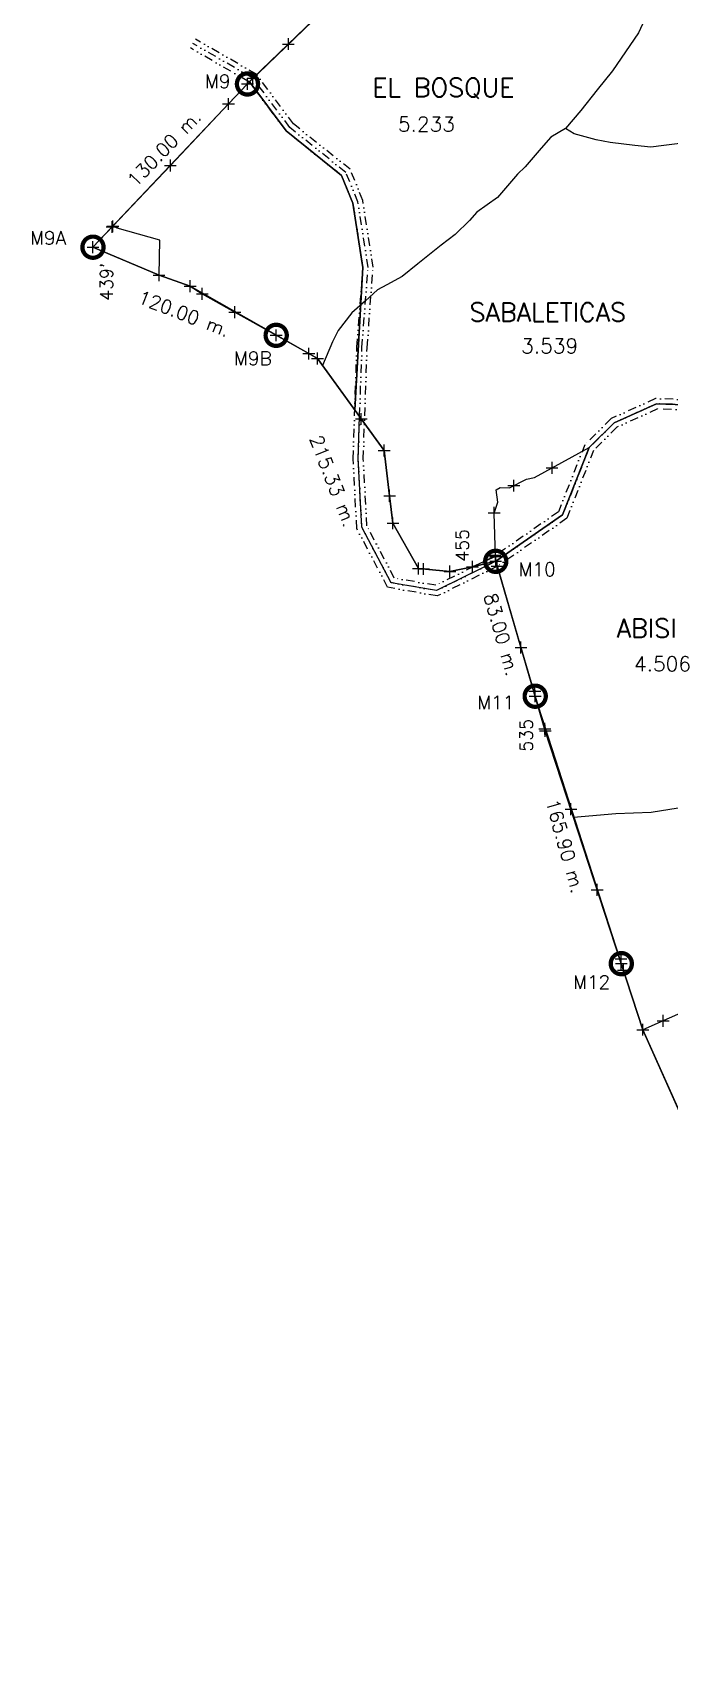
# Model space of a CAD drawing. Extents: x 14987 to 27544, y 5584 to 8136.
# Drawn here: x 25610 to 25986, y 5606 to 6561 of the extents above; entities that cross this region are included whole.
import ezdxf
from ezdxf.enums import TextEntityAlignment as Align

# ---------------------------------------------------------------- set-up
doc = ezdxf.new("R2010")
doc.units = 0
doc.header["$LTSCALE"] = 10
doc.header["$MEASUREMENT"] = 0
doc.header["$PDMODE"] = 2
doc.header["$PDSIZE"] = 3.5
doc.linetypes.add('DIVIDE', pattern=[1.25, 0.5, -0.25, 0, -0.25, 0, -0.25])
for name, color, linetype in [('AREA', 2, 'CONTINUOUS'), ('CANO', 5, 'DIVIDE'), ('CERCO', 2, 'CONTINUOUS'), ('DIV-', 5, 'CONTINUOUS'), ('HOJA', 8, 'CONTINUOUS'), ('LIMITE', 6, 'CONTINUOUS'), ('MOJON', 2, 'CONTINUOUS'), ('MURO', 3, 'CONTINUOUS'), ('PL', 3, 'CONTINUOUS'), ('PUA', 1, 'CONTINUOUS'), ('R', 1, 'CONTINUOUS'), ('r-100', 6, 'CONTINUOUS'), ('R-100B', 6, 'CONTINUOUS'), ('R60', 2, 'CONTINUOUS')]:
    doc.layers.add(name, color=color, linetype=linetype)
doc.styles.add('SIMPLEX', font='simplex', dxfattribs={"height": 8})

msp = doc.modelspace()

# ---------------------------------------------------------------- linework, layer by layer
at = {"layer": 'AREA'}
for p in [(25739.912, 6533.719), (25657.167, 6446.255), (25645.484, 6433.905), (25684.468, 6417.323), (25702.874, 6410.845), (25710.002, 6406.398), (25753.611, 6381.862), (25777.974, 6368.156), (25817.352, 6313.869), (25822.516, 6270.857), (25837.524, 6244.2), (25869.436, 6245.198), (25883.015, 6251.315), (25883.19, 6248.391), (25883.19, 6248.391), (25856.195, 6242.412), (25906.321, 6171.654), (25906.496, 6168.73), (25906.496, 6168.73), (25912.462, 6148.341), (25957.133, 6013.727), (25957.308, 6010.803), (25957.308, 6010.803), (25970.029, 5971.79)]:
    msp.add_point(p, dxfattribs=at)
at = {"layer": 'CANO'}
msp.add_lwpolyline([(26089.007, 6337.384), (25978.077, 6341.458), (25952.999, 6330.149), (25938.374, 6315.569), (25922.683, 6275.766), (25883.19, 6248.391), (25848.266, 6231.104), (25821.358, 6235.797), (25804.149, 6268.54), (25801.998, 6308.894), (25804.248, 6374.696), (25807.832, 6421.944), (25801.837, 6460.687), (25794.727, 6478.069), (25761.642, 6504.643), (25739.912, 6533.719), (25704.483, 6554.195)], dxfattribs=at)
at = {"layer": 'CANO', "color": 152, "true_color": 0x2a7dc6}
for points in [[(26089.486, 6340.368), (25977.484, 6344.481), (25951.268, 6332.659), (25935.812, 6317.251), (25920.226, 6277.713), (25881.662, 6250.982), (25847.814, 6234.228), (25823.327, 6238.498), (25807.11, 6269.355), (25805.001, 6308.923), (25807.244, 6374.531), (25810.849, 6422.061), (25804.747, 6461.495), (25797.21, 6479.922), (25763.817, 6506.743), (25741.946, 6536.008), (25705.984, 6556.792)], [(26088.527, 6334.399), (25978.669, 6338.434), (25954.73, 6327.638), (25940.935, 6313.886), (25925.14, 6273.819), (25884.718, 6245.8), (25848.717, 6227.98), (25819.389, 6233.095), (25801.188, 6267.725), (25798.995, 6308.866), (25801.252, 6374.86), (25804.814, 6421.826), (25798.926, 6459.878), (25792.244, 6476.215), (25759.467, 6502.542), (25737.877, 6531.429), (25702.982, 6551.597)]]:
    msp.add_lwpolyline(points, dxfattribs=at)
at = {"layer": 'CERCO'}
for points in [[(25645.484, 6433.905), (25739.912, 6533.719), (25976.878, 6761.996)], [(25684.468, 6417.323), (25684.989, 6438.117), (25659.713, 6445.154), (25657.167, 6446.255)], [(25684.468, 6417.323), (25645.484, 6433.905)], [(26268.301, 5965.172), (26229.973, 5969.236), (26195.588, 5976.187), (26151.584, 5996.245), (26125.77, 5987.807), (26094.217, 5995.861), (26049.062, 5999.292), (26014.936, 5991.595), (25970.029, 5971.79), (25912.462, 6148.341), (25883.19, 6248.391), (25883.015, 6251.315), (25869.436, 6245.198), (25856.195, 6242.412), (25837.524, 6244.2), (25822.516, 6270.857), (25817.352, 6313.869), (25777.974, 6368.156), (25710.002, 6406.398), (25702.874, 6410.845), (25684.468, 6417.323)], [(25883.015, 6251.315), (25882.198, 6276.927), (25884.5, 6283.373), (25883.505, 6290.531), (25885.728, 6291.928), (25891.4, 6291.794), (25901.34, 6296.958), (25905.996, 6297.983), (25938.374, 6315.569)], [(25970.029, 5971.79), (26064.771, 5759.564), (26073.357, 5640.162), (26102.924, 5605.678), (26128.958, 5627.456), (26144.173, 5637.742), (26176.884, 5662.238), (26196.085, 5671.931)]]:
    msp.add_lwpolyline(points, dxfattribs=at)
at = {"layer": 'DIV-'}
for points in [[(25976.921, 6581.074), (25967.366, 6560.579), (25952.171, 6538.05), (25943.085, 6526.785), (25933.373, 6514.582), (25924.287, 6503.943), (25915.775, 6498.851), (25909.945, 6492.3), (25900.616, 6481.382), (25895.952, 6477.014), (25890.121, 6470.172), (25884.291, 6463.33), (25872.047, 6454.596), (25867.674, 6449.646), (25859.155, 6441.5), (25850.978, 6435.083), (25837.23, 6424.159), (25827.889, 6416.635), (25818.999, 6411.67), (25813.424, 6408.81), (25806.343, 6402.321), (25798.298, 6395.225), (25790.098, 6384.777), (25786.847, 6377.953), (25780.9, 6364.122)], [(26002.547, 6496.723), (25990.181, 6495.038), (25982.409, 6493.98), (25974.638, 6492.921), (25965.336, 6494.024), (25950.733, 6495.754), (25942.491, 6497.39), (25933.777, 6499.742), (25929.421, 6500.918), (25924.287, 6503.943)], [(26099.08, 6111.643), (26094.244, 6103.455), (26079.629, 6102.618), (26065.013, 6101.782), (26039.085, 6103.145), (26024.529, 6104.053), (26006.788, 6105.416), (25990.867, 6102.69), (25974.946, 6099.964), (25954.067, 6099.192), (25929.184, 6097.055)]]:
    msp.add_lwpolyline(points, dxfattribs=at)
at = {"layer": 'HOJA'}
for points in [[(26089.007, 6337.384), (25978.077, 6341.458), (25952.999, 6330.149), (25938.374, 6315.569), (25922.683, 6275.766), (25883.19, 6248.391), (25869.436, 6245.198), (25856.195, 6242.412), (25837.524, 6244.2), (25822.516, 6270.857), (25820.574, 6287.032), (25817.352, 6313.869), (25803.864, 6332.462), (25799.985, 6337.811), (25804.814, 6421.826), (25798.926, 6459.878), (25792.244, 6476.215), (25759.467, 6502.542), (25737.99, 6531.279), (25737.795, 6531.481), (25737.99, 6531.279), (25737.793, 6531.478), (25976.878, 6761.996)], [(26089.007, 6337.384), (25978.077, 6341.458), (25952.999, 6330.149), (25938.374, 6315.569), (25922.683, 6275.766), (25883.19, 6248.391), (25871.458, 6242.583), (25864.517, 6239.148), (25848.266, 6231.104), (25821.396, 6235.723), (25804.149, 6268.54), (25801.998, 6308.894), (25802.852, 6333.859), (25799.985, 6337.811), (25804.814, 6421.826), (25798.926, 6459.878), (25792.244, 6476.215), (25759.467, 6502.542), (25737.99, 6531.279), (25737.795, 6531.481), (25737.99, 6531.279), (25737.793, 6531.478), (25976.878, 6761.996)], [(25883.19, 6248.391), (25922.683, 6275.766), (25938.374, 6315.569), (25952.999, 6330.149), (25978.077, 6341.458), (26089.007, 6337.384)], [(25883.19, 6248.391), (25922.683, 6275.766), (25938.374, 6315.569), (25952.999, 6330.149), (25978.077, 6341.458), (26089.007, 6337.384)], [(26064.771, 5759.564), (25970.029, 5971.79), (25906.496, 6168.73), (25883.19, 6248.391)], [(26064.771, 5759.564), (25970.029, 5971.79), (25906.496, 6168.73), (25883.19, 6248.391)]]:
    msp.add_lwpolyline(points, dxfattribs=at)
msp.add_lwpolyline([(25736.673, 6530.295), (25737.99, 6531.279), (25759.467, 6502.542), (25792.244, 6476.215), (25798.926, 6459.878), (25804.814, 6421.826), (25799.985, 6337.811), (25777.974, 6368.156), (25702.874, 6410.845), (25684.468, 6417.323), (25645.484, 6433.905), (25657.167, 6446.255), (25691.141, 6482.167), (25725.503, 6518.488)], close=True, dxfattribs=at)
at = {"layer": 'LIMITE'}
msp.add_lwpolyline([(25645.484, 6433.905), (25657.167, 6446.255), (25691.141, 6482.167), (25725.503, 6518.488), (25736.673, 6530.295), (25760.822, 6553.862), (25796.831, 6588.551), (25832.84, 6623.24), (25868.85, 6657.929), (25904.859, 6692.618), (25940.868, 6727.307), (25976.878, 6761.996), (26002.65, 6797.532), (26034.194, 6841.028), (26063.548, 6881.505), (26081.926, 6907.048), (26111.128, 6947.635), (26140.33, 6988.222), (26169.531, 7028.808), (26194.177, 7063.063), (26220.57, 7105.237)], dxfattribs=at)
at = {"layer": 'MOJON', "const_width": 2.5}
for points in [[(25736.673, 6524.045, 1), (25736.673, 6536.545, 1)], [(25645.484, 6427.655, 1), (25645.484, 6440.155, 1)], [(25753.611, 6375.612, 1), (25753.611, 6388.112, 1)], [(25883.19, 6242.141, 1), (25883.19, 6254.641, 1)], [(25906.496, 6162.48, 1), (25906.496, 6174.98, 1)], [(25957.308, 6004.553, 1), (25957.308, 6017.053, 1)]]:
    msp.add_lwpolyline(points, format="xyb", close=True, dxfattribs=at)
at = {"layer": 'MOJON'}
msp.add_point((25736.673, 6530.295), dxfattribs=at)
at = {"layer": 'MURO'}
msp.add_lwpolyline([(26275.901, 7196.054), (26246.585, 7147.937), (26220.57, 7105.237), (26194.177, 7063.063), (26169.531, 7028.808), (26140.33, 6988.222), (26111.128, 6947.635), (26081.926, 6907.048), (26063.548, 6881.505), (26034.194, 6841.028), (26002.65, 6797.532), (25976.878, 6761.996), (25940.868, 6727.307), (25904.859, 6692.618), (25868.85, 6657.929), (25832.84, 6623.24), (25796.831, 6588.551), (25760.822, 6553.862), (25736.673, 6530.295), (25725.503, 6518.488), (25691.141, 6482.167), (25656.779, 6445.845), (25645.484, 6433.905)], dxfattribs=at)
at = {"layer": 'PL'}
msp.add_lwpolyline([(25796.831, 6588.551), (25760.822, 6553.862), (25736.673, 6530.295), (25725.503, 6518.488), (25691.141, 6482.167), (25657.167, 6446.255), (25645.484, 6433.905), (25684.468, 6417.323), (25702.874, 6410.845), (25710.002, 6406.398), (25729.25, 6395.568), (25753.611, 6381.862), (25772.827, 6371.051), (25777.974, 6368.156), (25803.864, 6332.462), (25817.352, 6313.869), (25820.574, 6287.032), (25822.516, 6270.857), (25837.524, 6244.2), (25856.195, 6242.412), (25869.436, 6245.198), (25883.19, 6248.391), (25898.074, 6197.516), (25906.496, 6168.73), (25912.115, 6149.527), (25927.579, 6101.98), (25943.079, 6054.443), (25957.308, 6010.803), (25970.029, 5971.79), (25990.411, 5926.133)], dxfattribs=at)
at = {"layer": 'PUA'}
for p in [(25760.822, 6553.862), (25725.503, 6518.488), (25691.141, 6482.167), (25656.779, 6445.845), (25729.25, 6395.568), (25729.25, 6395.568), (25772.827, 6371.051), (25772.827, 6371.051), (25803.864, 6332.462), (25803.864, 6332.462), (25916.405, 6303.636), (25893.897, 6293.091), (25893.897, 6293.091), (25820.574, 6287.032), (25820.574, 6287.032), (25882.26, 6277.101), (25840.627, 6243.902), (25840.627, 6243.902), (25882.989, 6252.124), (25882.989, 6252.124), (25884.034, 6245.504), (25898.074, 6197.516), (25912.115, 6149.527), (25927.579, 6101.98), (25943.079, 6054.443), (25958.579, 6006.906), (25981.982, 5977.061)]:
    msp.add_point(p, dxfattribs=at)
at = {"layer": 'R'}
for points in [[(25796.831, 6588.551), (25760.822, 6553.862), (25736.673, 6530.295), (25725.503, 6518.488), (25691.141, 6482.167), (25657.167, 6446.255), (25645.484, 6433.905), (25684.468, 6417.323), (25702.874, 6410.845), (25710.002, 6406.398), (25729.25, 6395.568), (25753.611, 6381.862), (25772.827, 6371.051), (25777.974, 6368.156), (25803.864, 6332.462), (25817.352, 6313.869), (25820.574, 6287.032), (25822.516, 6270.857), (25837.524, 6244.2), (25840.627, 6243.902), (25856.195, 6242.412), (25869.436, 6245.198), (25883.19, 6248.391), (25898.074, 6197.516), (25906.496, 6168.73), (25912.115, 6149.527), (25912.462, 6148.341), (25927.579, 6101.98), (25943.079, 6054.443), (25957.308, 6010.803), (25970.029, 5971.79), (25990.411, 5926.133)], [(25645.484, 6433.905), (25684.468, 6417.323), (25702.874, 6410.845), (25710.002, 6406.398), (25729.25, 6395.568), (25753.611, 6381.862), (25772.827, 6371.051), (25777.974, 6368.156), (25803.864, 6332.462), (25817.352, 6313.869), (25820.574, 6287.032), (25822.516, 6270.857), (25837.524, 6244.2), (25840.627, 6243.902), (25856.195, 6242.412), (25869.436, 6245.198), (25883.19, 6248.391), (25897.826, 6198.366), (25906.496, 6168.73), (25912.115, 6149.527), (25912.115, 6149.527), (25927.579, 6101.98), (25943.079, 6054.443), (25957.308, 6010.803), (25970.029, 5971.79), (25990.411, 5926.133)]]:
    msp.add_lwpolyline(points, dxfattribs=at)

# ---------------------------------------------------------------- texts
at = {"layer": 'AREA', "style": 'SIMPLEX'}
for s, p in [("439'", (25657.215, 6402.254)), ('455', (25867.205, 6248.174)), ('535', (25904.981, 6136.025))]:
    msp.add_text(s, height=7.5, rotation=90, dxfattribs=at).set_placement(p)
at = {"layer": 'r-100', "style": 'SIMPLEX'}
for s, p in [('EL BOSQUE', (25852.271, 6522.672)), ('SABALETICAS', (25913.909, 6389.994)), ('ABISINIA', (25983.537, 6203.338))]:
    msp.add_text(s, height=11, dxfattribs=at).set_placement(p, align=Align.CENTER)
at = {"layer": 'R-100B', "style": 'SIMPLEX'}
for s, p in [('5.233', (25842.25, 6502.226)), ('3.539', (25915.011, 6371.204)), ('4.506', (25981.606, 6183.472))]:
    msp.add_text(s, height=8.7262, dxfattribs=at).set_placement(p, align=Align.CENTER)
at = {"layer": 'R60', "style": 'SIMPLEX'}
for s, p in [('M9', (25719.141, 6527.888)), ('M9A', (25618.962, 6435.434)), ('M9B', (25739.854, 6364.231)), ('M10', (25907.626, 6239.675)), ('M11', (25883.18, 6161.045)), ('M12', (25939.785, 5995.85))]:
    msp.add_text(s, height=8, dxfattribs=at).set_placement(p, align=Align.CENTER)
for s, rotation, p in [('130.00 m.', 46.36503, (25690.373, 6489.474)), ('120.00 m.', 338.792245, (25697.767, 6390.947)), ('215.33 m.', 291.321935, (25783.375, 6294.461)), ('83.00 m.', 285.787013, (25882.752, 6204.098)), ('165.90 m.', 285.787013, (25920.294, 6079.164))]:
    msp.add_text(s, height=8, rotation=rotation, dxfattribs=at).set_placement(p, align=Align.CENTER)

doc.saveas('drawing.dxf')
